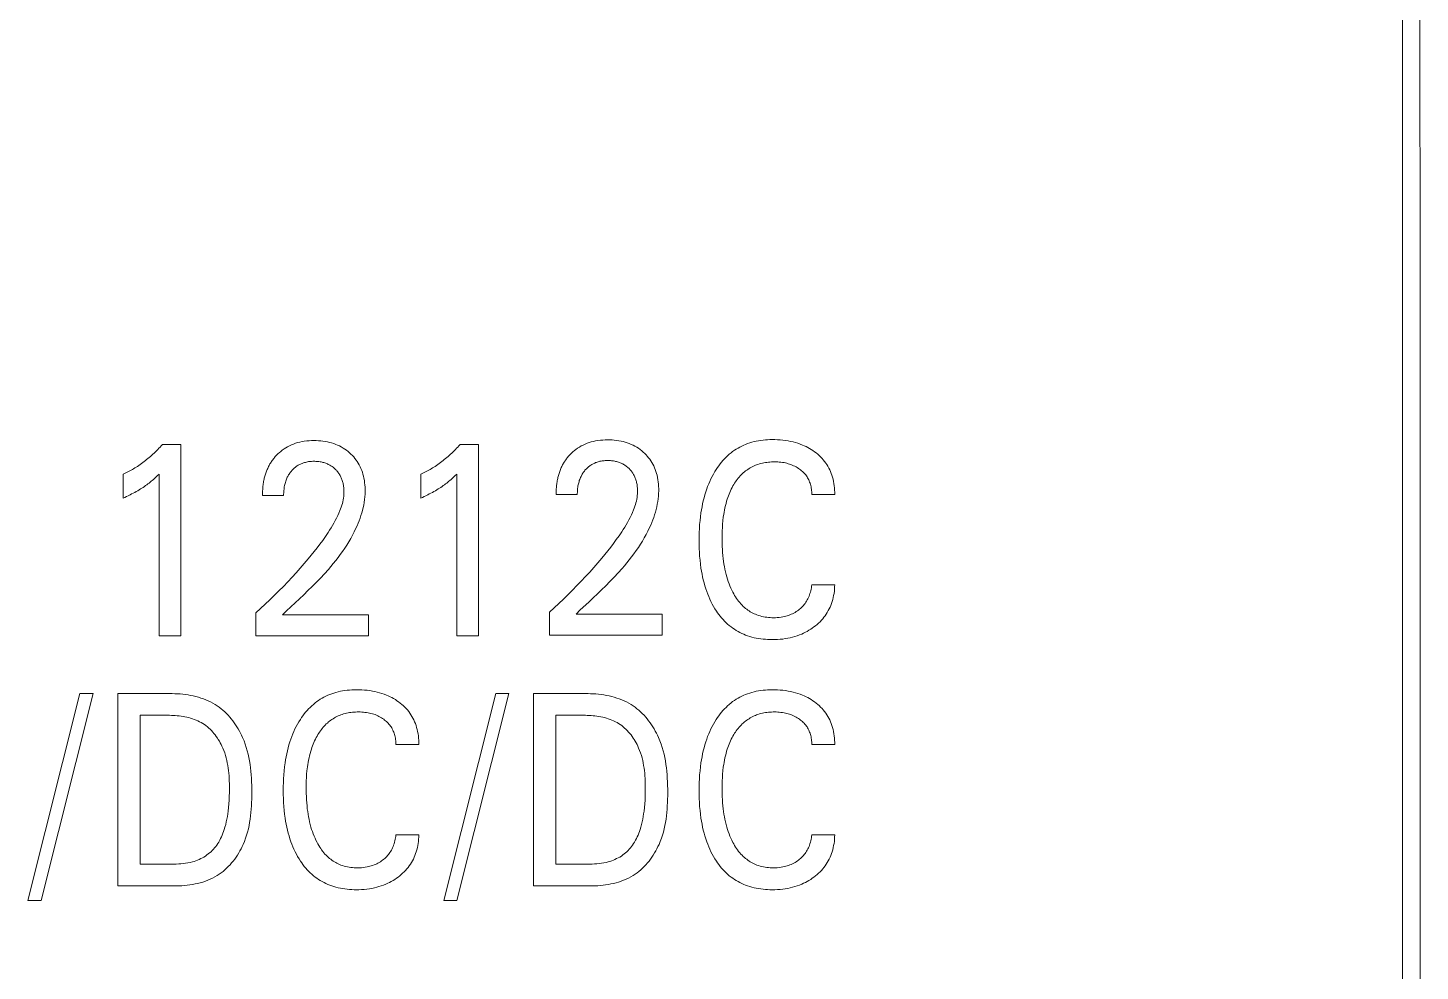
# Model space of a CAD drawing. Header units: millimetres. Extents: x 0 to 420, y 0 to 297.
# Drawn here: x 161.64 to 176.11, y 167.53 to 177.34 of the extents above; entities that cross this region are included whole.
import ezdxf

# ---------------------------------------------------------------- set-up
doc = ezdxf.new("R2010")
doc.units = ezdxf.units.MM
doc.layers.add('eProC - L2', color=41, linetype='Continuous', lineweight=20)

msp = doc.modelspace()

# ---------------------------------------------------------------- linework, layer by layer
at = {"layer": 'eProC - L2', "linetype": 'Continuous'}
for p, q in [((175.924, 121.126), (175.924, 220.326)), ((175.924, 121.115), (175.924, 220.315)), ((175.924, 121.115), (175.924, 220.315)), ((175.924, 158.893), (175.924, 182.538)), ((163.036, 173.004), (163.229, 173.004)), ((163.229, 173.004), (163.229, 171.015)), ((166.13, 173.004), (166.323, 173.004)), ((166.323, 173.004), (166.323, 171.015)), ((162.629, 172.447), (162.629, 172.697)), ((163.001, 171.015), (163.001, 172.695)), ((165.723, 172.447), (165.723, 172.697)), ((166.095, 171.015), (166.095, 172.695)), ((164.296, 172.475), (164.076, 172.475)), ((167.348, 172.483), (167.128, 172.483)), ((170.024, 172.485), (169.785, 172.485)), ((169.785, 171.546), (170.024, 171.546)), ((164.006, 171.015), (164.006, 171.255)), ((164.283, 171.234), (164.327, 171.276)), ((164.283, 171.234), (165.178, 171.234)), ((165.178, 171.234), (165.178, 171.015)), ((167.058, 171.023), (167.058, 171.263)), ((167.335, 171.242), (167.379, 171.284)), ((167.335, 171.242), (168.23, 171.242)), ((168.23, 171.242), (168.23, 171.023)), ((163.229, 171.015), (163.001, 171.015)), ((165.178, 171.015), (164.006, 171.015)), ((166.323, 171.015), (166.095, 171.015)), ((168.23, 171.023), (167.058, 171.023)), ((161.637, 168.265), (162.178, 170.415)), ((162.315, 170.415), (161.774, 168.265)), ((162.178, 170.415), (162.315, 170.415)), ((162.571, 168.415), (162.571, 170.415)), ((162.571, 170.415), (163.109, 170.415)), ((165.96, 168.265), (166.501, 170.415)), ((166.638, 170.415), (166.097, 168.265)), ((166.501, 170.415), (166.638, 170.415)), ((166.894, 168.415), (166.894, 170.415)), ((166.894, 170.415), (167.432, 170.415)), ((162.803, 170.189), (162.803, 168.642)), ((163.109, 170.189), (162.803, 170.189)), ((167.126, 170.189), (167.126, 168.642)), ((167.432, 170.189), (167.126, 170.189)), ((165.701, 169.885), (165.462, 169.885)), ((170.024, 169.885), (169.785, 169.885)), ((165.462, 168.946), (165.701, 168.946)), ((169.785, 168.946), (170.024, 168.946)), ((162.803, 168.642), (163.156, 168.642)), ((167.126, 168.642), (167.479, 168.642)), ((163.155, 168.415), (162.571, 168.415)), ((167.478, 168.415), (166.894, 168.415)), ((161.774, 168.265), (161.637, 168.265)), ((166.097, 168.265), (165.96, 168.265))]:
    msp.add_line(p, q, dxfattribs=at)
for points in [[(176.106, 180.128), (176.107, 177.439), (176.109, 174.75), (176.109, 172.06), (176.109, 169.371), (176.109, 166.681), (176.107, 163.992), (176.106, 161.303)], [(163.036, 173.004), (163.024, 172.991), (163.012, 172.978), (163, 172.965), (162.988, 172.952), (162.976, 172.94), (162.963, 172.928), (162.951, 172.915), (162.938, 172.903), (162.925, 172.892), (162.911, 172.88), (162.899, 172.869), (162.885, 172.858), (162.872, 172.847), (162.859, 172.837), (162.845, 172.826), (162.832, 172.816), (162.818, 172.806), (162.804, 172.796), (162.79, 172.787), (162.776, 172.777), (162.763, 172.769), (162.75, 172.761), (162.737, 172.753), (162.724, 172.745), (162.71, 172.738), (162.697, 172.731), (162.684, 172.723), (162.67, 172.716), (162.656, 172.71), (162.643, 172.703), (162.629, 172.697)], [(164.327, 171.276), (164.417, 171.359), (164.461, 171.401), (164.505, 171.443), (164.549, 171.486), (164.593, 171.529), (164.636, 171.572), (164.678, 171.616), (164.72, 171.661), (164.761, 171.706), (164.787, 171.736), (164.812, 171.767), (164.837, 171.798), (164.861, 171.829), (164.885, 171.861), (164.908, 171.893), (164.931, 171.926), (164.952, 171.959), (164.973, 171.993), (164.993, 172.027), (165.012, 172.062), (165.03, 172.097), (165.048, 172.133), (165.059, 172.159), (165.07, 172.186), (165.081, 172.212), (165.09, 172.239), (165.1, 172.266), (165.108, 172.293), (165.116, 172.32), (165.122, 172.348), (165.128, 172.375), (165.133, 172.403), (165.137, 172.431), (165.14, 172.459), (165.142, 172.487), (165.143, 172.515), (165.143, 172.538), (165.142, 172.561), (165.14, 172.584), (165.138, 172.607), (165.135, 172.63), (165.13, 172.653), (165.125, 172.676), (165.12, 172.696), (165.114, 172.716), (165.107, 172.735), (165.099, 172.755), (165.091, 172.773), (165.082, 172.792), (165.071, 172.81), (165.061, 172.827), (165.049, 172.843), (165.037, 172.859), (165.024, 172.875), (165.011, 172.89), (164.996, 172.904), (164.982, 172.918), (164.966, 172.931), (164.949, 172.944), (164.931, 172.957), (164.914, 172.968), (164.895, 172.979), (164.877, 172.989), (164.857, 172.998), (164.837, 173.006), (164.816, 173.014), (164.795, 173.02), (164.774, 173.026), (164.753, 173.031), (164.729, 173.036), (164.705, 173.039), (164.681, 173.042), (164.657, 173.044), (164.633, 173.045), (164.609, 173.045), (164.585, 173.045), (164.56, 173.044), (164.536, 173.041), (164.511, 173.038), (164.487, 173.034), (164.463, 173.029), (164.441, 173.024), (164.419, 173.017), (164.398, 173.009), (164.377, 173.001), (164.356, 172.991), (164.336, 172.981), (164.318, 172.97), (164.3, 172.959), (164.282, 172.946), (164.266, 172.933), (164.249, 172.919)], [(166.13, 173.004), (166.118, 172.991), (166.106, 172.978), (166.094, 172.965), (166.082, 172.952), (166.07, 172.94), (166.057, 172.928), (166.045, 172.915), (166.032, 172.903), (166.019, 172.892), (166.005, 172.88), (165.992, 172.869), (165.979, 172.858), (165.966, 172.847), (165.953, 172.837), (165.939, 172.826), (165.926, 172.816), (165.912, 172.806), (165.898, 172.796), (165.884, 172.787), (165.87, 172.777), (165.857, 172.769), (165.844, 172.761), (165.831, 172.753), (165.818, 172.745), (165.804, 172.738), (165.791, 172.731), (165.777, 172.723), (165.764, 172.716), (165.75, 172.71), (165.737, 172.703), (165.723, 172.697)], [(167.379, 171.284), (167.469, 171.367), (167.513, 171.409), (167.557, 171.451), (167.601, 171.494), (167.645, 171.536), (167.688, 171.58), (167.731, 171.624), (167.772, 171.669), (167.813, 171.714), (167.839, 171.744), (167.864, 171.775), (167.889, 171.805), (167.913, 171.837), (167.937, 171.869), (167.96, 171.901), (167.983, 171.934), (168.004, 171.967), (168.025, 172.001), (168.045, 172.035), (168.064, 172.07), (168.082, 172.105), (168.1, 172.141), (168.111, 172.167), (168.122, 172.193), (168.133, 172.22), (168.143, 172.247), (168.152, 172.274), (168.16, 172.301), (168.168, 172.328), (168.174, 172.355), (168.18, 172.383), (168.185, 172.411), (168.189, 172.439), (168.192, 172.467), (168.194, 172.495), (168.195, 172.523), (168.195, 172.546), (168.194, 172.569), (168.193, 172.592), (168.19, 172.615), (168.187, 172.638), (168.182, 172.661), (168.177, 172.684), (168.172, 172.704), (168.166, 172.724), (168.159, 172.743), (168.151, 172.762), (168.143, 172.781), (168.134, 172.8), (168.123, 172.818), (168.113, 172.835), (168.101, 172.851), (168.089, 172.867), (168.076, 172.883), (168.063, 172.898), (168.049, 172.912), (168.034, 172.926), (168.018, 172.939), (168.001, 172.952), (167.984, 172.965), (167.966, 172.976), (167.947, 172.987), (167.929, 172.996), (167.909, 173.006), (167.889, 173.014), (167.868, 173.022), (167.847, 173.028), (167.826, 173.034), (167.805, 173.039), (167.781, 173.043), (167.757, 173.047), (167.733, 173.05), (167.709, 173.052), (167.686, 173.053), (167.661, 173.053), (167.637, 173.053), (167.612, 173.051), (167.588, 173.049), (167.563, 173.046), (167.539, 173.042), (167.515, 173.037), (167.493, 173.031), (167.471, 173.025), (167.45, 173.017), (167.429, 173.009), (167.408, 172.999), (167.388, 172.989), (167.37, 172.978), (167.352, 172.966), (167.334, 172.954), (167.318, 172.941), (167.301, 172.927)], [(170.024, 172.485), (170.024, 172.508), (170.023, 172.531), (170.022, 172.553), (170.019, 172.576), (170.016, 172.598), (170.012, 172.62), (170.007, 172.643), (170.001, 172.664), (169.994, 172.684), (169.988, 172.703), (169.98, 172.723), (169.972, 172.741), (169.963, 172.76), (169.953, 172.778), (169.942, 172.795), (169.931, 172.812), (169.918, 172.829), (169.905, 172.845), (169.892, 172.86), (169.877, 172.875), (169.862, 172.89), (169.847, 172.903), (169.831, 172.917), (169.814, 172.929), (169.797, 172.941), (169.78, 172.952), (169.762, 172.963), (169.744, 172.973), (169.726, 172.982), (169.707, 172.991), (169.688, 172.999), (169.664, 173.008), (169.64, 173.017), (169.616, 173.024), (169.591, 173.031), (169.566, 173.036), (169.541, 173.041), (169.514, 173.046), (169.486, 173.049), (169.458, 173.052), (169.43, 173.054), (169.402, 173.055), (169.374, 173.055), (169.351, 173.055), (169.327, 173.054), (169.303, 173.052), (169.279, 173.05), (169.256, 173.047), (169.232, 173.043), (169.209, 173.039), (169.185, 173.034), (169.162, 173.028), (169.14, 173.021), (169.119, 173.014), (169.098, 173.006), (169.078, 172.997), (169.058, 172.988), (169.038, 172.978), (169.019, 172.967), (169, 172.956), (168.981, 172.944), (168.963, 172.931), (168.946, 172.918), (168.928, 172.903), (168.91, 172.888), (168.894, 172.872), (168.878, 172.855), (168.862, 172.838), (168.847, 172.821), (168.833, 172.803), (168.819, 172.784), (168.805, 172.765), (168.793, 172.746), (168.777, 172.722), (168.763, 172.697), (168.75, 172.672), (168.737, 172.647), (168.725, 172.621), (168.714, 172.595), (168.703, 172.568), (168.693, 172.542), (168.683, 172.512), (168.674, 172.481), (168.666, 172.451), (168.658, 172.42), (168.651, 172.389), (168.645, 172.358), (168.639, 172.326), (168.634, 172.295), (168.629, 172.254), (168.624, 172.213), (168.62, 172.172), (168.618, 172.13), (168.616, 172.089), (168.615, 172.048), (168.614, 172.006)], [(164.249, 172.919), (164.24, 172.91), (164.23, 172.901), (164.223, 172.893), (164.216, 172.886), (164.209, 172.878), (164.202, 172.87), (164.196, 172.862), (164.189, 172.854), (164.183, 172.846), (164.177, 172.838), (164.171, 172.829), (164.165, 172.821), (164.16, 172.812), (164.154, 172.803), (164.149, 172.794), (164.144, 172.785), (164.139, 172.776), (164.134, 172.766), (164.13, 172.756), (164.126, 172.746), (164.121, 172.736), (164.117, 172.726), (164.114, 172.716), (164.11, 172.706), (164.107, 172.696), (164.104, 172.686), (164.101, 172.675), (164.098, 172.665), (164.095, 172.654), (164.093, 172.644), (164.09, 172.632), (164.088, 172.62), (164.086, 172.608), (164.084, 172.596), (164.082, 172.584), (164.081, 172.572), (164.08, 172.56), (164.078, 172.548), (164.078, 172.536), (164.077, 172.524), (164.076, 172.512), (164.076, 172.5), (164.076, 172.488), (164.076, 172.475)], [(164.296, 172.475), (164.296, 172.488), (164.297, 172.501), (164.297, 172.514), (164.298, 172.527), (164.3, 172.539), (164.301, 172.552), (164.303, 172.565), (164.306, 172.577), (164.308, 172.589), (164.311, 172.6), (164.314, 172.611), (164.317, 172.622), (164.321, 172.632), (164.325, 172.643), (164.33, 172.653), (164.334, 172.664), (164.339, 172.672), (164.343, 172.681), (164.348, 172.689), (164.353, 172.697), (164.359, 172.705), (164.364, 172.713), (164.37, 172.72), (164.376, 172.728), (164.382, 172.735), (164.389, 172.742), (164.395, 172.748), (164.402, 172.754), (164.409, 172.761), (164.416, 172.766), (164.423, 172.772), (164.43, 172.778), (164.438, 172.783), (164.446, 172.788), (164.454, 172.792), (164.462, 172.797), (164.47, 172.801), (164.478, 172.804), (164.487, 172.808), (164.495, 172.811), (164.504, 172.814), (164.513, 172.817), (164.522, 172.819), (164.532, 172.822), (164.543, 172.824), (164.554, 172.826), (164.565, 172.827), (164.576, 172.828), (164.587, 172.829), (164.598, 172.83), (164.609, 172.83), (164.62, 172.83), (164.631, 172.829), (164.642, 172.829), (164.653, 172.828), (164.663, 172.826), (164.674, 172.825), (164.685, 172.823), (164.695, 172.821), (164.705, 172.819), (164.714, 172.816), (164.724, 172.813), (164.733, 172.81), (164.742, 172.806), (164.751, 172.802), (164.76, 172.798), (164.769, 172.794), (164.777, 172.789), (164.786, 172.784), (164.794, 172.779), (164.802, 172.774), (164.809, 172.768), (164.817, 172.762), (164.824, 172.756), (164.831, 172.749), (164.838, 172.742), (164.844, 172.736), (164.85, 172.729), (164.856, 172.722), (164.862, 172.714), (164.867, 172.707), (164.872, 172.699), (164.877, 172.691), (164.882, 172.683), (164.887, 172.675), (164.891, 172.666), (164.895, 172.657), (164.898, 172.648), (164.902, 172.639), (164.905, 172.63), (164.908, 172.62), (164.91, 172.611), (164.913, 172.602), (164.915, 172.591), (164.917, 172.58), (164.919, 172.569), (164.92, 172.558), (164.921, 172.548), (164.922, 172.537), (164.923, 172.526), (164.923, 172.515), (164.923, 172.504)], [(167.301, 172.927), (167.292, 172.918), (167.282, 172.909), (167.275, 172.901), (167.268, 172.894), (167.261, 172.886), (167.254, 172.878), (167.248, 172.87), (167.241, 172.862), (167.235, 172.854), (167.229, 172.846), (167.223, 172.837), (167.217, 172.829), (167.212, 172.82), (167.206, 172.811), (167.201, 172.802), (167.196, 172.793), (167.191, 172.784), (167.187, 172.774), (167.182, 172.764), (167.178, 172.754), (167.173, 172.744), (167.17, 172.734), (167.166, 172.724), (167.162, 172.714), (167.159, 172.704), (167.156, 172.693), (167.153, 172.683), (167.15, 172.673), (167.147, 172.662), (167.145, 172.652), (167.142, 172.64), (167.14, 172.628), (167.138, 172.616), (167.136, 172.604), (167.134, 172.592), (167.133, 172.58), (167.132, 172.568), (167.131, 172.556), (167.13, 172.544), (167.129, 172.532), (167.128, 172.52), (167.128, 172.507), (167.128, 172.495), (167.128, 172.483)], [(167.348, 172.483), (167.348, 172.496), (167.349, 172.509), (167.349, 172.522), (167.35, 172.534), (167.352, 172.547), (167.353, 172.56), (167.355, 172.573), (167.358, 172.585), (167.36, 172.596), (167.363, 172.607), (167.366, 172.618), (167.369, 172.629), (167.373, 172.64), (167.377, 172.651), (167.382, 172.661), (167.387, 172.672), (167.391, 172.68), (167.395, 172.689), (167.4, 172.697), (167.405, 172.705), (167.411, 172.713), (167.416, 172.721), (167.422, 172.728), (167.428, 172.736), (167.434, 172.743), (167.441, 172.749), (167.447, 172.756), (167.454, 172.762), (167.461, 172.768), (167.468, 172.774), (167.475, 172.78), (167.482, 172.785), (167.49, 172.791), (167.498, 172.795), (167.506, 172.8), (167.514, 172.804), (167.522, 172.808), (167.53, 172.812), (167.539, 172.816), (167.547, 172.819), (167.556, 172.822), (167.565, 172.825), (167.574, 172.827), (167.584, 172.83), (167.595, 172.832), (167.606, 172.834), (167.617, 172.835), (167.628, 172.836), (167.639, 172.837), (167.65, 172.837), (167.661, 172.838), (167.672, 172.838), (167.683, 172.837), (167.694, 172.837), (167.705, 172.836), (167.715, 172.834), (167.726, 172.833), (167.737, 172.831), (167.747, 172.829), (167.757, 172.826), (167.766, 172.824), (167.776, 172.821), (167.785, 172.818), (167.794, 172.814), (167.803, 172.81), (167.812, 172.806), (167.821, 172.802), (167.829, 172.797), (167.838, 172.792), (167.846, 172.787), (167.854, 172.781), (167.861, 172.776), (167.869, 172.77), (167.876, 172.763), (167.883, 172.757), (167.89, 172.75), (167.896, 172.744), (167.902, 172.737), (167.908, 172.73), (167.914, 172.722), (167.919, 172.715), (167.925, 172.707), (167.929, 172.699), (167.934, 172.691), (167.939, 172.683), (167.943, 172.674), (167.947, 172.665), (167.95, 172.656), (167.954, 172.647), (167.957, 172.638), (167.96, 172.628), (167.962, 172.619), (167.965, 172.609), (167.967, 172.599), (167.969, 172.588), (167.971, 172.577), (167.972, 172.566), (167.973, 172.555), (167.974, 172.544), (167.975, 172.534), (167.975, 172.523), (167.975, 172.512)], [(168.861, 172.211), (168.866, 172.254), (168.87, 172.277), (168.874, 172.3), (168.878, 172.323), (168.883, 172.346), (168.888, 172.369), (168.894, 172.392), (168.9, 172.415), (168.907, 172.437), (168.913, 172.455), (168.92, 172.472), (168.926, 172.489), (168.934, 172.506), (168.941, 172.523), (168.949, 172.54), (168.957, 172.557), (168.966, 172.573), (168.976, 172.589), (168.984, 172.602), (168.992, 172.615), (169.001, 172.628), (169.011, 172.641), (169.02, 172.653), (169.03, 172.665), (169.04, 172.677), (169.051, 172.688), (169.062, 172.699), (169.074, 172.709), (169.085, 172.72), (169.097, 172.729), (169.109, 172.738), (169.121, 172.746), (169.133, 172.754), (169.146, 172.762), (169.159, 172.769), (169.172, 172.776), (169.185, 172.782), (169.199, 172.788), (169.212, 172.793), (169.226, 172.798), (169.241, 172.803), (169.257, 172.807), (169.272, 172.811), (169.288, 172.814), (169.303, 172.817), (169.319, 172.819), (169.335, 172.821), (169.351, 172.822), (169.367, 172.823), (169.383, 172.824), (169.399, 172.824), (169.415, 172.824), (169.431, 172.823), (169.448, 172.822), (169.464, 172.82), (169.48, 172.818), (169.497, 172.816), (169.511, 172.813), (169.526, 172.809), (169.541, 172.805), (169.555, 172.801), (169.569, 172.796), (169.583, 172.79), (169.597, 172.784), (169.61, 172.778), (169.622, 172.771), (169.635, 172.764), (169.647, 172.756), (169.659, 172.748), (169.669, 172.74), (169.678, 172.732), (169.688, 172.724), (169.697, 172.716), (169.705, 172.707), (169.714, 172.698), (169.722, 172.688), (169.729, 172.678), (169.736, 172.668), (169.742, 172.658), (169.748, 172.647), (169.754, 172.636), (169.759, 172.625), (169.763, 172.614), (169.768, 172.602), (169.771, 172.591), (169.775, 172.578), (169.778, 172.565), (169.78, 172.552), (169.782, 172.539), (169.784, 172.525), (169.785, 172.512), (169.785, 172.499), (169.785, 172.485)], [(162.629, 172.447), (162.646, 172.455), (162.664, 172.464), (162.681, 172.472), (162.699, 172.481), (162.716, 172.49), (162.733, 172.499), (162.748, 172.507), (162.764, 172.515), (162.779, 172.524), (162.794, 172.533), (162.808, 172.542), (162.823, 172.551), (162.836, 172.559), (162.849, 172.568), (162.861, 172.577), (162.874, 172.586), (162.886, 172.595), (162.899, 172.604), (162.909, 172.613), (162.92, 172.622), (162.93, 172.63), (162.942, 172.64), (162.953, 172.65), (162.964, 172.661), (162.983, 172.678), (163.001, 172.695)], [(165.723, 172.447), (165.74, 172.455), (165.758, 172.464), (165.775, 172.472), (165.793, 172.481), (165.81, 172.49), (165.827, 172.499), (165.842, 172.507), (165.858, 172.515), (165.873, 172.524), (165.888, 172.533), (165.902, 172.542), (165.917, 172.551), (165.93, 172.559), (165.943, 172.568), (165.955, 172.577), (165.968, 172.586), (165.98, 172.595), (165.993, 172.604), (166.003, 172.613), (166.014, 172.622), (166.024, 172.63), (166.036, 172.64), (166.047, 172.65), (166.058, 172.661), (166.077, 172.678), (166.095, 172.695)], [(167.975, 172.512), (167.974, 172.493), (167.972, 172.474), (167.97, 172.455), (167.966, 172.436), (167.962, 172.417), (167.958, 172.399), (167.952, 172.38), (167.947, 172.362), (167.94, 172.344), (167.933, 172.326), (167.922, 172.299), (167.911, 172.273), (167.898, 172.246), (167.885, 172.221), (167.871, 172.195), (167.856, 172.17), (167.841, 172.145), (167.826, 172.121), (167.81, 172.097), (167.782, 172.056), (167.754, 172.016), (167.725, 171.976), (167.696, 171.937), (167.666, 171.899), (167.635, 171.861), (167.604, 171.823), (167.562, 171.774), (167.52, 171.726), (167.478, 171.678), (167.435, 171.631), (167.39, 171.584), (167.345, 171.537), (167.299, 171.491), (167.253, 171.445), (167.205, 171.398), (167.156, 171.353), (167.107, 171.308), (167.058, 171.263)], [(164.923, 172.504), (164.922, 172.485), (164.92, 172.466), (164.918, 172.447), (164.914, 172.428), (164.91, 172.41), (164.906, 172.391), (164.9, 172.373), (164.895, 172.354), (164.888, 172.336), (164.881, 172.318), (164.87, 172.291), (164.859, 172.265), (164.846, 172.239), (164.833, 172.213), (164.819, 172.187), (164.804, 172.162), (164.789, 172.138), (164.774, 172.113), (164.758, 172.089), (164.73, 172.048), (164.702, 172.008), (164.673, 171.968), (164.644, 171.929), (164.613, 171.891), (164.583, 171.853), (164.552, 171.815), (164.51, 171.766), (164.468, 171.718), (164.426, 171.671), (164.383, 171.624), (164.338, 171.576), (164.293, 171.529), (164.247, 171.483), (164.201, 171.437), (164.153, 171.391), (164.104, 171.345), (164.055, 171.3), (164.006, 171.255)], [(169.785, 171.546), (169.784, 171.53), (169.781, 171.515), (169.779, 171.5), (169.775, 171.484), (169.771, 171.469), (169.767, 171.454), (169.762, 171.44), (169.757, 171.426), (169.751, 171.413), (169.745, 171.401), (169.739, 171.388), (169.732, 171.376), (169.724, 171.364), (169.716, 171.352), (169.708, 171.341), (169.699, 171.331), (169.689, 171.32), (169.68, 171.31), (169.669, 171.301), (169.659, 171.292), (169.648, 171.283), (169.636, 171.275), (169.624, 171.267), (169.612, 171.259), (169.599, 171.252), (169.586, 171.245), (169.572, 171.239), (169.558, 171.234), (169.544, 171.228), (169.53, 171.224), (169.515, 171.22), (169.501, 171.216), (169.486, 171.213), (169.466, 171.21), (169.447, 171.207), (169.427, 171.205), (169.407, 171.204), (169.388, 171.204), (169.37, 171.204), (169.352, 171.205), (169.335, 171.206), (169.317, 171.208), (169.3, 171.211), (169.282, 171.214), (169.265, 171.218), (169.248, 171.222), (169.231, 171.227), (169.215, 171.233), (169.2, 171.239), (169.187, 171.245), (169.173, 171.252), (169.16, 171.259), (169.146, 171.266), (169.134, 171.274), (169.121, 171.283), (169.109, 171.292), (169.097, 171.301), (169.085, 171.311), (169.074, 171.321), (169.061, 171.334), (169.048, 171.347), (169.036, 171.361), (169.025, 171.375), (169.014, 171.39), (169.003, 171.405), (168.993, 171.42), (168.984, 171.436), (168.975, 171.452), (168.966, 171.468), (168.955, 171.49), (168.945, 171.512), (168.935, 171.534), (168.926, 171.557), (168.918, 171.58), (168.91, 171.603), (168.903, 171.627), (168.896, 171.654), (168.889, 171.681), (168.883, 171.708), (168.878, 171.735), (168.873, 171.762), (168.869, 171.79), (168.865, 171.817), (168.862, 171.849), (168.859, 171.88), (168.857, 171.912), (168.855, 171.944), (168.854, 171.975), (168.853, 172.007), (168.853, 172.039), (168.853, 172.073), (168.854, 172.108), (168.856, 172.142), (168.858, 172.177), (168.861, 172.211)], [(168.614, 172.006), (168.615, 171.965), (168.616, 171.924), (168.618, 171.883), (168.62, 171.842), (168.624, 171.801), (168.629, 171.76), (168.634, 171.719), (168.639, 171.688), (168.645, 171.657), (168.651, 171.627), (168.658, 171.596), (168.666, 171.565), (168.675, 171.535), (168.684, 171.505), (168.694, 171.475), (168.704, 171.449), (168.714, 171.423), (168.726, 171.397), (168.738, 171.371), (168.751, 171.346), (168.764, 171.321), (168.779, 171.297), (168.794, 171.273), (168.807, 171.255), (168.82, 171.237), (168.834, 171.219), (168.848, 171.201), (168.863, 171.184), (168.879, 171.168), (168.895, 171.152), (168.911, 171.137), (168.928, 171.122), (168.946, 171.108), (168.964, 171.095), (168.982, 171.083), (169, 171.071), (169.019, 171.06), (169.039, 171.05), (169.058, 171.04), (169.078, 171.031), (169.098, 171.023), (169.119, 171.016), (169.14, 171.009), (169.163, 171.002), (169.186, 170.996), (169.209, 170.991), (169.232, 170.987), (169.256, 170.984), (169.279, 170.981), (169.303, 170.979), (169.327, 170.977), (169.351, 170.976), (169.374, 170.976), (169.402, 170.976), (169.429, 170.977), (169.456, 170.979), (169.483, 170.982), (169.51, 170.986), (169.537, 170.99), (169.561, 170.996), (169.586, 171.002), (169.61, 171.008), (169.634, 171.016), (169.658, 171.025), (169.681, 171.034), (169.7, 171.043), (169.719, 171.052), (169.738, 171.062), (169.756, 171.073), (169.774, 171.084), (169.791, 171.095), (169.808, 171.108), (169.825, 171.12), (169.841, 171.134), (169.856, 171.147), (169.871, 171.162), (169.886, 171.177), (169.899, 171.192), (169.912, 171.208), (169.925, 171.225), (169.936, 171.242), (169.947, 171.259), (169.957, 171.277), (169.966, 171.295), (169.975, 171.314), (169.983, 171.332), (169.99, 171.352), (169.997, 171.371), (170.003, 171.392), (170.008, 171.414), (170.013, 171.436), (170.017, 171.457), (170.02, 171.479), (170.022, 171.501), (170.023, 171.524), (170.024, 171.546)], [(163.155, 168.415), (163.183, 168.416), (163.21, 168.417), (163.238, 168.418), (163.265, 168.42), (163.293, 168.423), (163.32, 168.427), (163.348, 168.431), (163.375, 168.436), (163.402, 168.442), (163.429, 168.449), (163.455, 168.456), (163.482, 168.465), (163.507, 168.475), (163.533, 168.485), (163.557, 168.497), (163.581, 168.51), (163.605, 168.523), (163.626, 168.537), (163.646, 168.551), (163.666, 168.567), (163.685, 168.583), (163.703, 168.6), (163.721, 168.617), (163.739, 168.636), (163.755, 168.655), (163.771, 168.674), (163.787, 168.694), (163.801, 168.715), (163.815, 168.736), (163.829, 168.758), (163.841, 168.779), (163.853, 168.802), (163.864, 168.824), (163.875, 168.847), (163.888, 168.879), (163.9, 168.911), (163.911, 168.943), (163.92, 168.976), (163.929, 169.009), (163.936, 169.043), (163.942, 169.076), (163.948, 169.11), (163.952, 169.144), (163.956, 169.179), (163.959, 169.213), (163.961, 169.248), (163.963, 169.282), (163.964, 169.317), (163.965, 169.352), (163.965, 169.386), (163.965, 169.423), (163.964, 169.46), (163.963, 169.497), (163.961, 169.534), (163.959, 169.57), (163.956, 169.607), (163.952, 169.643), (163.947, 169.679), (163.941, 169.715), (163.935, 169.751), (163.927, 169.786), (163.918, 169.821), (163.908, 169.856), (163.897, 169.89), (163.884, 169.924), (163.87, 169.958), (163.859, 169.981), (163.848, 170.004), (163.836, 170.026), (163.824, 170.048), (163.811, 170.069), (163.797, 170.091), (163.783, 170.112), (163.768, 170.132), (163.752, 170.152), (163.736, 170.171), (163.719, 170.19), (163.701, 170.208), (163.683, 170.225), (163.665, 170.242), (163.646, 170.258), (163.626, 170.273), (163.606, 170.288), (163.585, 170.301), (163.561, 170.315), (163.537, 170.328), (163.513, 170.34), (163.487, 170.35), (163.462, 170.36), (163.436, 170.369), (163.41, 170.377), (163.383, 170.384), (163.356, 170.391), (163.329, 170.396), (163.302, 170.401), (163.274, 170.405), (163.247, 170.408), (163.219, 170.411), (163.192, 170.413), (163.164, 170.414), (163.137, 170.415), (163.109, 170.415)], [(165.701, 169.885), (165.701, 169.908), (165.7, 169.931), (165.699, 169.953), (165.696, 169.976), (165.693, 169.998), (165.689, 170.02), (165.684, 170.043), (165.678, 170.064), (165.672, 170.084), (165.665, 170.103), (165.657, 170.123), (165.649, 170.141), (165.64, 170.16), (165.63, 170.178), (165.619, 170.195), (165.608, 170.212), (165.596, 170.229), (165.583, 170.245), (165.569, 170.26), (165.554, 170.275), (165.539, 170.29), (165.524, 170.303), (165.508, 170.317), (165.491, 170.329), (165.474, 170.341), (165.457, 170.352), (165.439, 170.363), (165.421, 170.373), (165.403, 170.382), (165.384, 170.391), (165.365, 170.399), (165.341, 170.408), (165.317, 170.417), (165.293, 170.424), (165.268, 170.431), (165.243, 170.436), (165.218, 170.441), (165.191, 170.446), (165.163, 170.449), (165.135, 170.452), (165.107, 170.454), (165.08, 170.455), (165.052, 170.455), (165.028, 170.455), (165.004, 170.454), (164.98, 170.452), (164.956, 170.45), (164.933, 170.447), (164.909, 170.443), (164.886, 170.439), (164.863, 170.434), (164.839, 170.428), (164.817, 170.421), (164.796, 170.414), (164.775, 170.406), (164.755, 170.397), (164.735, 170.388), (164.715, 170.378), (164.696, 170.367), (164.677, 170.356), (164.658, 170.344), (164.64, 170.331), (164.623, 170.318), (164.605, 170.303), (164.588, 170.288), (164.571, 170.272), (164.555, 170.255), (164.539, 170.238), (164.524, 170.221), (164.51, 170.203), (164.496, 170.184), (164.482, 170.165), (164.47, 170.146), (164.455, 170.122), (164.44, 170.097), (164.427, 170.072), (164.414, 170.047), (164.402, 170.021), (164.391, 169.995), (164.38, 169.968), (164.371, 169.942), (164.36, 169.912), (164.351, 169.881), (164.343, 169.851), (164.335, 169.82), (164.328, 169.789), (164.322, 169.758), (164.316, 169.726), (164.311, 169.695), (164.306, 169.654), (164.301, 169.613), (164.297, 169.572), (164.295, 169.53), (164.293, 169.489), (164.292, 169.448), (164.291, 169.406)], [(167.478, 168.415), (167.505, 168.416), (167.533, 168.417), (167.56, 168.418), (167.588, 168.42), (167.616, 168.423), (167.643, 168.427), (167.671, 168.431), (167.698, 168.436), (167.725, 168.442), (167.752, 168.449), (167.778, 168.456), (167.805, 168.465), (167.83, 168.475), (167.855, 168.485), (167.88, 168.497), (167.904, 168.51), (167.928, 168.523), (167.949, 168.537), (167.969, 168.551), (167.989, 168.567), (168.008, 168.583), (168.026, 168.6), (168.044, 168.617), (168.062, 168.636), (168.078, 168.655), (168.094, 168.674), (168.109, 168.694), (168.124, 168.715), (168.138, 168.736), (168.151, 168.758), (168.164, 168.779), (168.176, 168.802), (168.187, 168.824), (168.198, 168.847), (168.211, 168.879), (168.223, 168.911), (168.234, 168.943), (168.243, 168.976), (168.252, 169.009), (168.259, 169.043), (168.265, 169.076), (168.271, 169.11), (168.275, 169.144), (168.279, 169.179), (168.282, 169.213), (168.284, 169.248), (168.286, 169.282), (168.287, 169.317), (168.288, 169.352), (168.288, 169.386), (168.288, 169.423), (168.287, 169.46), (168.286, 169.497), (168.284, 169.534), (168.282, 169.57), (168.279, 169.607), (168.275, 169.643), (168.27, 169.679), (168.264, 169.715), (168.258, 169.751), (168.25, 169.786), (168.241, 169.821), (168.231, 169.856), (168.219, 169.89), (168.207, 169.924), (168.193, 169.958), (168.182, 169.981), (168.171, 170.004), (168.159, 170.026), (168.147, 170.048), (168.134, 170.069), (168.12, 170.091), (168.106, 170.112), (168.09, 170.132), (168.075, 170.152), (168.059, 170.171), (168.042, 170.19), (168.024, 170.208), (168.006, 170.225), (167.988, 170.242), (167.968, 170.258), (167.949, 170.273), (167.928, 170.288), (167.908, 170.301), (167.884, 170.315), (167.86, 170.328), (167.835, 170.34), (167.81, 170.35), (167.785, 170.36), (167.759, 170.369), (167.733, 170.377), (167.706, 170.384), (167.679, 170.391), (167.652, 170.396), (167.625, 170.401), (167.597, 170.405), (167.57, 170.408), (167.542, 170.411), (167.514, 170.413), (167.487, 170.414), (167.46, 170.415), (167.432, 170.415)], [(170.024, 169.885), (170.024, 169.908), (170.023, 169.931), (170.022, 169.953), (170.019, 169.976), (170.016, 169.998), (170.012, 170.02), (170.007, 170.043), (170.001, 170.064), (169.994, 170.084), (169.988, 170.103), (169.98, 170.123), (169.972, 170.141), (169.963, 170.16), (169.953, 170.178), (169.942, 170.195), (169.931, 170.212), (169.918, 170.229), (169.905, 170.245), (169.892, 170.26), (169.877, 170.275), (169.862, 170.29), (169.847, 170.303), (169.831, 170.317), (169.814, 170.329), (169.797, 170.341), (169.78, 170.352), (169.762, 170.363), (169.744, 170.373), (169.726, 170.382), (169.707, 170.391), (169.688, 170.399), (169.664, 170.408), (169.64, 170.417), (169.616, 170.424), (169.591, 170.431), (169.566, 170.436), (169.541, 170.441), (169.514, 170.446), (169.486, 170.449), (169.458, 170.452), (169.43, 170.454), (169.402, 170.455), (169.374, 170.455), (169.351, 170.455), (169.327, 170.454), (169.303, 170.452), (169.279, 170.45), (169.256, 170.447), (169.232, 170.443), (169.209, 170.439), (169.185, 170.434), (169.162, 170.428), (169.14, 170.421), (169.119, 170.414), (169.098, 170.406), (169.078, 170.397), (169.058, 170.388), (169.038, 170.378), (169.019, 170.367), (169, 170.356), (168.981, 170.344), (168.963, 170.331), (168.946, 170.318), (168.928, 170.303), (168.91, 170.288), (168.894, 170.272), (168.878, 170.255), (168.862, 170.238), (168.847, 170.221), (168.833, 170.203), (168.819, 170.184), (168.805, 170.165), (168.793, 170.146), (168.777, 170.122), (168.763, 170.097), (168.75, 170.072), (168.737, 170.047), (168.725, 170.021), (168.714, 169.995), (168.703, 169.968), (168.693, 169.942), (168.683, 169.912), (168.674, 169.881), (168.666, 169.851), (168.658, 169.82), (168.651, 169.789), (168.645, 169.758), (168.639, 169.726), (168.634, 169.695), (168.629, 169.654), (168.624, 169.613), (168.62, 169.572), (168.618, 169.53), (168.616, 169.489), (168.615, 169.448), (168.614, 169.406)], [(164.538, 169.611), (164.544, 169.654), (164.547, 169.677), (164.551, 169.7), (164.555, 169.723), (164.56, 169.746), (164.565, 169.769), (164.571, 169.792), (164.578, 169.815), (164.585, 169.837), (164.59, 169.855), (164.597, 169.872), (164.603, 169.889), (164.611, 169.906), (164.618, 169.923), (164.626, 169.94), (164.635, 169.957), (164.643, 169.973), (164.653, 169.989), (164.661, 170.002), (164.67, 170.015), (164.678, 170.028), (164.688, 170.041), (164.697, 170.053), (164.707, 170.065), (164.718, 170.077), (164.728, 170.088), (164.739, 170.099), (164.751, 170.109), (164.762, 170.12), (164.774, 170.129), (164.786, 170.138), (164.798, 170.146), (164.81, 170.154), (164.823, 170.162), (164.836, 170.169), (164.849, 170.176), (164.862, 170.182), (164.876, 170.188), (164.89, 170.193), (164.903, 170.198), (164.919, 170.203), (164.934, 170.207), (164.949, 170.211), (164.965, 170.214), (164.981, 170.217), (164.996, 170.219), (165.012, 170.221), (165.028, 170.222), (165.044, 170.223), (165.06, 170.224), (165.076, 170.224), (165.092, 170.224), (165.109, 170.223), (165.125, 170.222), (165.141, 170.22), (165.158, 170.218), (165.174, 170.216), (165.188, 170.213), (165.203, 170.209), (165.218, 170.205), (165.232, 170.201), (165.246, 170.196), (165.26, 170.19), (165.274, 170.184), (165.287, 170.178), (165.299, 170.171), (165.312, 170.164), (165.324, 170.156), (165.336, 170.148), (165.346, 170.14), (165.356, 170.132), (165.365, 170.124), (165.374, 170.116), (165.383, 170.107), (165.391, 170.098), (165.399, 170.088), (165.406, 170.078), (165.413, 170.068), (165.419, 170.058), (165.425, 170.047), (165.431, 170.036), (165.436, 170.025), (165.441, 170.014), (165.445, 170.002), (165.448, 169.991), (165.452, 169.978), (165.455, 169.965), (165.458, 169.952), (165.46, 169.939), (165.461, 169.925), (165.462, 169.912), (165.462, 169.899), (165.462, 169.885)], [(168.861, 169.611), (168.866, 169.654), (168.87, 169.677), (168.874, 169.7), (168.878, 169.723), (168.883, 169.746), (168.888, 169.769), (168.894, 169.792), (168.9, 169.815), (168.907, 169.837), (168.913, 169.855), (168.92, 169.872), (168.926, 169.889), (168.934, 169.906), (168.941, 169.923), (168.949, 169.94), (168.957, 169.957), (168.966, 169.973), (168.976, 169.989), (168.984, 170.002), (168.992, 170.015), (169.001, 170.028), (169.011, 170.041), (169.02, 170.053), (169.03, 170.065), (169.04, 170.077), (169.051, 170.088), (169.062, 170.099), (169.074, 170.109), (169.085, 170.12), (169.097, 170.129), (169.109, 170.138), (169.121, 170.146), (169.133, 170.154), (169.146, 170.162), (169.159, 170.169), (169.172, 170.176), (169.185, 170.182), (169.199, 170.188), (169.212, 170.193), (169.226, 170.198), (169.241, 170.203), (169.257, 170.207), (169.272, 170.211), (169.288, 170.214), (169.303, 170.217), (169.319, 170.219), (169.335, 170.221), (169.351, 170.222), (169.367, 170.223), (169.383, 170.224), (169.399, 170.224), (169.415, 170.224), (169.431, 170.223), (169.448, 170.222), (169.464, 170.22), (169.48, 170.218), (169.497, 170.216), (169.511, 170.213), (169.526, 170.209), (169.541, 170.205), (169.555, 170.201), (169.569, 170.196), (169.583, 170.19), (169.597, 170.184), (169.61, 170.178), (169.622, 170.171), (169.635, 170.164), (169.647, 170.156), (169.659, 170.148), (169.669, 170.14), (169.678, 170.132), (169.688, 170.124), (169.697, 170.116), (169.705, 170.107), (169.714, 170.098), (169.722, 170.088), (169.729, 170.078), (169.736, 170.068), (169.742, 170.058), (169.748, 170.047), (169.754, 170.036), (169.759, 170.025), (169.763, 170.014), (169.768, 170.002), (169.771, 169.991), (169.775, 169.978), (169.778, 169.965), (169.78, 169.952), (169.782, 169.939), (169.784, 169.925), (169.785, 169.912), (169.785, 169.899), (169.785, 169.885)], [(163.109, 170.189), (163.129, 170.188), (163.149, 170.188), (163.169, 170.187), (163.189, 170.185), (163.209, 170.183), (163.23, 170.181), (163.25, 170.178), (163.269, 170.174), (163.289, 170.17), (163.309, 170.165), (163.328, 170.16), (163.347, 170.154), (163.366, 170.147), (163.385, 170.14), (163.403, 170.132), (163.421, 170.123), (163.438, 170.114), (163.455, 170.104), (163.472, 170.093), (163.487, 170.082), (163.503, 170.07), (163.517, 170.057), (163.532, 170.044), (163.545, 170.03), (163.559, 170.015), (163.571, 170), (163.584, 169.985), (163.595, 169.969), (163.607, 169.953), (163.617, 169.936), (163.628, 169.919), (163.637, 169.902), (163.646, 169.885), (163.655, 169.867), (163.663, 169.849), (163.673, 169.824), (163.683, 169.799), (163.691, 169.773), (163.698, 169.747), (163.705, 169.721), (163.71, 169.694), (163.715, 169.668), (163.719, 169.641), (163.723, 169.614), (163.726, 169.587), (163.728, 169.56), (163.73, 169.533), (163.731, 169.506), (163.732, 169.479), (163.732, 169.452), (163.732, 169.425), (163.732, 169.386), (163.731, 169.347), (163.729, 169.308), (163.727, 169.269), (163.723, 169.23), (163.719, 169.191), (163.715, 169.164), (163.711, 169.136), (163.706, 169.109), (163.7, 169.082), (163.694, 169.055), (163.686, 169.028), (163.678, 169.001), (163.672, 168.982), (163.665, 168.963), (163.657, 168.944), (163.649, 168.926), (163.641, 168.908), (163.631, 168.89), (163.621, 168.872), (163.611, 168.855), (163.6, 168.84), (163.59, 168.825), (163.578, 168.811), (163.566, 168.797), (163.554, 168.784), (163.541, 168.771), (163.527, 168.759), (163.513, 168.748), (163.499, 168.737), (163.483, 168.726), (163.467, 168.716), (163.451, 168.707), (163.435, 168.699), (163.418, 168.691), (163.4, 168.684), (163.383, 168.677), (163.365, 168.671), (163.347, 168.666), (163.324, 168.66), (163.3, 168.655), (163.276, 168.651), (163.253, 168.648), (163.229, 168.645), (163.205, 168.644), (163.18, 168.643), (163.156, 168.642)], [(167.432, 170.189), (167.452, 170.188), (167.472, 170.188), (167.492, 170.187), (167.512, 170.185), (167.532, 170.183), (167.552, 170.181), (167.572, 170.178), (167.592, 170.174), (167.612, 170.17), (167.632, 170.165), (167.651, 170.16), (167.67, 170.154), (167.689, 170.147), (167.708, 170.14), (167.726, 170.132), (167.744, 170.123), (167.761, 170.114), (167.778, 170.104), (167.795, 170.093), (167.81, 170.082), (167.825, 170.07), (167.84, 170.057), (167.854, 170.044), (167.868, 170.03), (167.882, 170.015), (167.894, 170), (167.907, 169.985), (167.918, 169.969), (167.93, 169.953), (167.94, 169.936), (167.951, 169.919), (167.96, 169.902), (167.969, 169.885), (167.978, 169.867), (167.986, 169.849), (167.996, 169.824), (168.006, 169.799), (168.014, 169.773), (168.021, 169.747), (168.028, 169.721), (168.033, 169.694), (168.038, 169.668), (168.042, 169.641), (168.046, 169.614), (168.049, 169.587), (168.051, 169.56), (168.053, 169.533), (168.054, 169.506), (168.055, 169.479), (168.055, 169.452), (168.055, 169.425), (168.055, 169.386), (168.054, 169.347), (168.052, 169.308), (168.05, 169.269), (168.046, 169.23), (168.042, 169.191), (168.038, 169.164), (168.034, 169.136), (168.029, 169.109), (168.023, 169.082), (168.016, 169.055), (168.009, 169.028), (168.001, 169.001), (167.995, 168.982), (167.988, 168.963), (167.98, 168.944), (167.972, 168.926), (167.964, 168.908), (167.954, 168.89), (167.944, 168.872), (167.934, 168.855), (167.923, 168.84), (167.912, 168.825), (167.901, 168.811), (167.889, 168.797), (167.877, 168.784), (167.864, 168.771), (167.85, 168.759), (167.836, 168.748), (167.821, 168.737), (167.806, 168.726), (167.79, 168.716), (167.774, 168.707), (167.757, 168.699), (167.74, 168.691), (167.723, 168.684), (167.706, 168.677), (167.688, 168.671), (167.67, 168.666), (167.647, 168.66), (167.623, 168.655), (167.599, 168.651), (167.575, 168.648), (167.551, 168.645), (167.527, 168.644), (167.503, 168.643), (167.479, 168.642)], [(165.462, 168.946), (165.461, 168.93), (165.458, 168.915), (165.456, 168.9), (165.452, 168.884), (165.449, 168.869), (165.444, 168.854), (165.439, 168.84), (165.434, 168.826), (165.429, 168.813), (165.423, 168.801), (165.416, 168.788), (165.409, 168.776), (165.401, 168.764), (165.393, 168.752), (165.385, 168.741), (165.376, 168.731), (165.367, 168.72), (165.357, 168.71), (165.347, 168.701), (165.336, 168.692), (165.325, 168.683), (165.313, 168.675), (165.301, 168.667), (165.289, 168.659), (165.276, 168.652), (165.263, 168.645), (165.25, 168.639), (165.236, 168.634), (165.221, 168.628), (165.207, 168.624), (165.192, 168.62), (165.178, 168.616), (165.163, 168.613), (165.143, 168.61), (165.124, 168.607), (165.104, 168.605), (165.085, 168.604), (165.065, 168.604), (165.047, 168.604), (165.03, 168.605), (165.012, 168.606), (164.994, 168.608), (164.977, 168.611), (164.959, 168.614), (164.942, 168.618), (164.925, 168.622), (164.908, 168.627), (164.892, 168.633), (164.878, 168.639), (164.864, 168.645), (164.85, 168.652), (164.837, 168.659), (164.824, 168.666), (164.811, 168.674), (164.798, 168.683), (164.786, 168.692), (164.774, 168.701), (164.762, 168.711), (164.751, 168.721), (164.738, 168.734), (164.725, 168.747), (164.714, 168.761), (164.702, 168.775), (164.691, 168.79), (164.681, 168.805), (164.671, 168.82), (164.661, 168.836), (164.652, 168.852), (164.643, 168.868), (164.632, 168.89), (164.622, 168.912), (164.612, 168.934), (164.603, 168.957), (164.595, 168.98), (164.587, 169.003), (164.58, 169.027), (164.573, 169.054), (164.566, 169.081), (164.56, 169.108), (164.555, 169.135), (164.55, 169.162), (164.546, 169.19), (164.542, 169.217), (164.539, 169.249), (164.536, 169.28), (164.534, 169.312), (164.532, 169.344), (164.531, 169.375), (164.53, 169.407), (164.53, 169.439), (164.53, 169.473), (164.531, 169.508), (164.533, 169.542), (164.535, 169.577), (164.538, 169.611)], [(169.785, 168.946), (169.784, 168.93), (169.781, 168.915), (169.779, 168.9), (169.775, 168.884), (169.771, 168.869), (169.767, 168.854), (169.762, 168.84), (169.757, 168.826), (169.751, 168.813), (169.745, 168.801), (169.739, 168.788), (169.732, 168.776), (169.724, 168.764), (169.716, 168.752), (169.708, 168.741), (169.699, 168.731), (169.689, 168.72), (169.68, 168.71), (169.669, 168.701), (169.659, 168.692), (169.648, 168.683), (169.636, 168.675), (169.624, 168.667), (169.612, 168.659), (169.599, 168.652), (169.586, 168.645), (169.572, 168.639), (169.558, 168.634), (169.544, 168.628), (169.53, 168.624), (169.515, 168.62), (169.501, 168.616), (169.486, 168.613), (169.466, 168.61), (169.447, 168.607), (169.427, 168.605), (169.407, 168.604), (169.388, 168.604), (169.37, 168.604), (169.352, 168.605), (169.335, 168.606), (169.317, 168.608), (169.3, 168.611), (169.282, 168.614), (169.265, 168.618), (169.248, 168.622), (169.231, 168.627), (169.215, 168.633), (169.2, 168.639), (169.187, 168.645), (169.173, 168.652), (169.16, 168.659), (169.146, 168.666), (169.134, 168.674), (169.121, 168.683), (169.109, 168.692), (169.097, 168.701), (169.085, 168.711), (169.074, 168.721), (169.061, 168.734), (169.048, 168.747), (169.036, 168.761), (169.025, 168.775), (169.014, 168.79), (169.003, 168.805), (168.993, 168.82), (168.984, 168.836), (168.975, 168.852), (168.966, 168.868), (168.955, 168.89), (168.945, 168.912), (168.935, 168.934), (168.926, 168.957), (168.918, 168.98), (168.91, 169.003), (168.903, 169.027), (168.896, 169.054), (168.889, 169.081), (168.883, 169.108), (168.878, 169.135), (168.873, 169.162), (168.869, 169.19), (168.865, 169.217), (168.862, 169.249), (168.859, 169.28), (168.857, 169.312), (168.855, 169.344), (168.854, 169.375), (168.853, 169.407), (168.853, 169.439), (168.853, 169.473), (168.854, 169.508), (168.856, 169.542), (168.858, 169.577), (168.861, 169.611)], [(164.291, 169.406), (164.292, 169.365), (164.293, 169.324), (164.295, 169.283), (164.297, 169.242), (164.301, 169.201), (164.306, 169.16), (164.311, 169.119), (164.316, 169.088), (164.322, 169.057), (164.328, 169.027), (164.335, 168.996), (164.343, 168.965), (164.352, 168.935), (164.361, 168.905), (164.371, 168.875), (164.381, 168.849), (164.392, 168.823), (164.403, 168.797), (164.415, 168.771), (164.428, 168.746), (164.441, 168.721), (164.456, 168.697), (164.471, 168.673), (164.484, 168.655), (164.497, 168.637), (164.511, 168.619), (164.525, 168.601), (164.54, 168.584), (164.556, 168.568), (164.572, 168.552), (164.588, 168.537), (164.606, 168.522), (164.623, 168.508), (164.641, 168.495), (164.659, 168.483), (164.677, 168.471), (164.696, 168.46), (164.716, 168.45), (164.735, 168.44), (164.755, 168.431), (164.776, 168.423), (164.796, 168.416), (164.817, 168.409), (164.84, 168.402), (164.863, 168.396), (164.886, 168.391), (164.909, 168.387), (164.933, 168.384), (164.956, 168.381), (164.98, 168.379), (165.004, 168.377), (165.028, 168.376), (165.052, 168.376), (165.079, 168.376), (165.106, 168.377), (165.133, 168.379), (165.16, 168.382), (165.187, 168.386), (165.214, 168.39), (165.239, 168.396), (165.263, 168.402), (165.287, 168.408), (165.311, 168.416), (165.335, 168.425), (165.358, 168.434), (165.378, 168.443), (165.396, 168.452), (165.415, 168.462), (165.433, 168.473), (165.451, 168.484), (165.468, 168.495), (165.485, 168.508), (165.502, 168.52), (165.518, 168.534), (165.533, 168.547), (165.548, 168.562), (165.563, 168.577), (165.576, 168.592), (165.59, 168.608), (165.602, 168.625), (165.613, 168.642), (165.624, 168.659), (165.634, 168.677), (165.644, 168.695), (165.652, 168.714), (165.66, 168.732), (165.667, 168.752), (165.674, 168.771), (165.68, 168.792), (165.686, 168.814), (165.69, 168.836), (165.694, 168.857), (165.697, 168.879), (165.699, 168.901), (165.7, 168.924), (165.701, 168.946)], [(168.614, 169.406), (168.615, 169.365), (168.616, 169.324), (168.618, 169.283), (168.62, 169.242), (168.624, 169.201), (168.629, 169.16), (168.634, 169.119), (168.639, 169.088), (168.645, 169.057), (168.651, 169.027), (168.658, 168.996), (168.666, 168.965), (168.675, 168.935), (168.684, 168.905), (168.694, 168.875), (168.704, 168.849), (168.714, 168.823), (168.726, 168.797), (168.738, 168.771), (168.751, 168.746), (168.764, 168.721), (168.779, 168.697), (168.794, 168.673), (168.807, 168.655), (168.82, 168.637), (168.834, 168.619), (168.848, 168.601), (168.863, 168.584), (168.879, 168.568), (168.895, 168.552), (168.911, 168.537), (168.928, 168.522), (168.946, 168.508), (168.964, 168.495), (168.982, 168.483), (169, 168.471), (169.019, 168.46), (169.039, 168.45), (169.058, 168.44), (169.078, 168.431), (169.098, 168.423), (169.119, 168.416), (169.14, 168.409), (169.163, 168.402), (169.186, 168.396), (169.209, 168.391), (169.232, 168.387), (169.256, 168.384), (169.279, 168.381), (169.303, 168.379), (169.327, 168.377), (169.351, 168.376), (169.374, 168.376), (169.402, 168.376), (169.429, 168.377), (169.456, 168.379), (169.483, 168.382), (169.51, 168.386), (169.537, 168.39), (169.561, 168.396), (169.586, 168.402), (169.61, 168.408), (169.634, 168.416), (169.658, 168.425), (169.681, 168.434), (169.7, 168.443), (169.719, 168.452), (169.738, 168.462), (169.756, 168.473), (169.774, 168.484), (169.791, 168.495), (169.808, 168.508), (169.825, 168.52), (169.841, 168.534), (169.856, 168.547), (169.871, 168.562), (169.886, 168.577), (169.899, 168.592), (169.912, 168.608), (169.925, 168.625), (169.936, 168.642), (169.947, 168.659), (169.957, 168.677), (169.966, 168.695), (169.975, 168.714), (169.983, 168.732), (169.99, 168.752), (169.997, 168.771), (170.003, 168.792), (170.008, 168.814), (170.013, 168.836), (170.017, 168.857), (170.02, 168.879), (170.022, 168.901), (170.023, 168.924), (170.024, 168.946)]]:
    msp.add_lwpolyline(points, dxfattribs=at)

doc.saveas('drawing.dxf')
